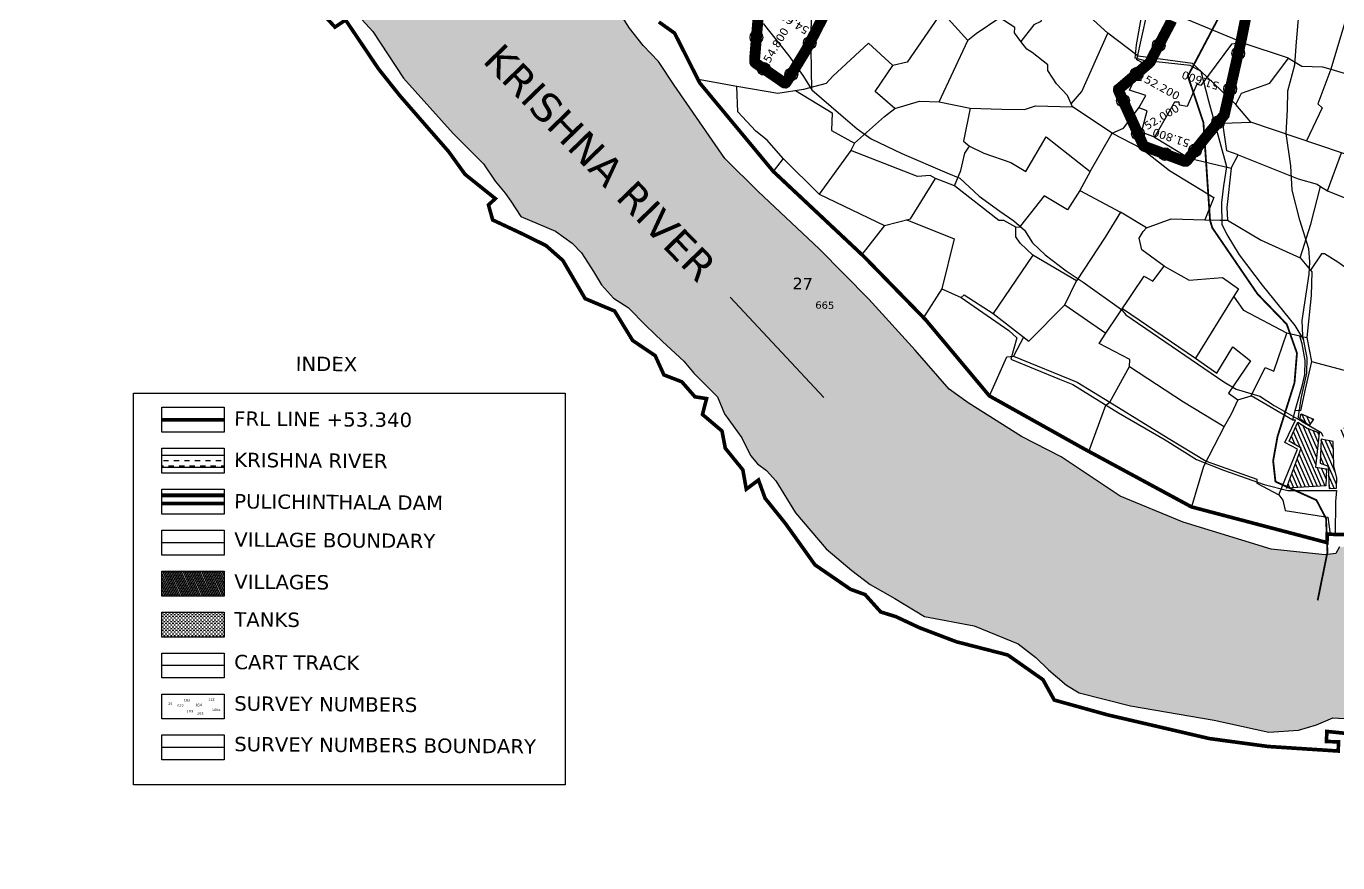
# Model space of a CAD drawing. Header units: inches. Extents: x 381014 to 397336, y 1838559 to 1849522.
# Drawn here: x 381031 to 384637, y 1838559 to 1840860 of the extents above; entities that cross this region are included whole.
import ezdxf

# ---------------------------------------------------------------- set-up
doc = ezdxf.new("R2010")
doc.units = ezdxf.units.IN
doc.header["$MEASUREMENT"] = 0
doc.header["$PDMODE"] = 32
doc.header["$PDSIZE"] = 35
for name, color, linetype in [('BND', 6, 'Continuous'), ('FRL', 3, 'Continuous'), ('points', 161, 'Continuous'), ('ROAD', 1, 'Continuous'), ('ROADS', 50, 'Continuous'), ('SY.AREA', 7, 'Continuous'), ('TEXT', 7, 'Continuous'), ('VILLAGE AREA', 1, 'Continuous')]:
    doc.layers.add(name, color=color, linetype=linetype)
doc.styles.get("Standard").update_dxf_attribs({"font": 'verdana.ttf'})
doc.linetypes.add('FENCELINE2', pattern='A,0.25,-0.1,[132,ltypeshp.shx,S=0.1,R=0,X=-0.1,Y=0],-0.1,1', length=1.45)
doc.dimstyles.get("Standard").update_dxf_attribs({"dimtxt": 0.18, "dimasz": 0.18, "dimexe": 0.18, "dimexo": 0.0625, "dimgap": 0.09, "dimtad": 0, "dimtih": 1, "dimtoh": 1, "dimdec": 4, "dimzin": 0, "dimdsep": 46, "dimtxsty": 'Standard', "dimcen": 0.09, "dimadec": 0, "dimazin": 0, "dimtfac": 1, "dimtdec": 4, "dimtofl": 0, "dimtmove": 0, "dimatfit": 3, "dimfxl": 1, "dimtolj": 1, "dimtzin": 0, "dimarcsym": 0})

msp = doc.modelspace()

# ---------------------------------------------------------------- hatches: boundary and pattern name
h = msp.add_hatch()
h.set_pattern_fill('DASH', color=4, scale=500, angle=45)
h.paths.add_polyline_path([(388451, 1839456.8), (388566, 1839533.4), (388764.6, 1839627.8), (388764.6, 1840193.1), (388651.7, 1840153.5), (388550.7, 1840125.9), (388422.1, 1840107.6), (388315.5, 1840090.3), (388267, 1840070.6), (388208, 1840043.1), (388107, 1839952.7), (388030.7, 1839885.8), (387989.9, 1839894.9), (387961.6, 1839906.4), (387939.7, 1839905.1), (387902.5, 1839879.4), (387787.8, 1839816.4), (387772.7, 1839805.8)])
h.paths.add_polyline_path([(387490.6, 1839667.2), (387271.9, 1839588.7), (387053.1, 1839523), (386750.8, 1839429.1), (386619.7, 1839389.3), (386412.6, 1839330.1), (386257, 1839312.1), (386131, 1839313.4), (386061.6, 1839312.1), (385958.9, 1839324.9), (385856.2, 1839340.8), (385803.7, 1839365.4), (385776.7, 1839367), (385728.9, 1839370.2), (385666.9, 1839365.4), (385546.3, 1839361.8), (385530.7, 1839380.5), (385511.6, 1839382.9), (385489.3, 1839378.9), (385320.8, 1839396.6), (384973.2, 1839431.9), (384691.7, 1839436.7), (384639.6, 1839425.9), (384631, 1839409.7), (384606.9, 1839406.6), (384606.7, 1839405.5), (384454, 1839422.3), (384211.5, 1839496.4), (384038.2, 1839567.8), (383876.1, 1839675.9), (383766.9, 1839732.3), (383620.2, 1839824.7), (383568.5, 1839862.4), (383475, 1839969.7), (383347.6, 1840109.2), (383210.5, 1840248.2), (383043.3, 1840405.5), (382951.8, 1840496.9), (382812.5, 1840698), (382768.8, 1840763.5), (382727, 1840807.2), (382689.3, 1840854.8), (382659.4, 1840902.5), (382572.6, 1840983.4), (382548, 1841001.9), (382509.7, 1841020.4), (382473.9, 1841036.4), (382449.2, 1841043.8), (382414.7, 1841043.8), (382403.6, 1841038.9), (382366.8, 1841016.3), (382320.6, 1841019.6), (382299.9, 1841029), (382285.2, 1841034.9), (382270.3, 1841069.7), (382235.7, 1841140.3), (382233.2, 1841157.6), (382218.4, 1841206.9), (382218.4, 1841229.1), (382218.4, 1841269.7), (382214.7, 1841289.5), (382196.2, 1841365.1), (382194.9, 1841382.3), (382188.8, 1841418.1), (382181.4, 1841441.5), (382175.2, 1841463.7), (382167.8, 1841488.4), (382157.9, 1841508.1), (382132, 1841542.6), (382095.8, 1841609.8), (382067.6, 1841624.5), (382040.6, 1841631.8), (381989, 1841641.8), (381941.9, 1841666.8), (381925.2, 1841694.3), (381913.2, 1841728.9), (381885.7, 1841819.8), (381860.5, 1841928.9), (381859, 1841963), (381860.5, 1841992.3), (381882.1, 1842041.3), (381908.4, 1842121.8), (381915.6, 1842150.5), (381916.8, 1842172.1), (381908.4, 1842199.6), (381875.3, 1842269), (381865.7, 1842297.6), (381844.7, 1842335.7), (381821.8, 1842381.8), (381818, 1842437.1), (381812.2, 1842571.1), (381812.2, 1842645.5), (381818, 1842779.4), (381819.9, 1842857.6), (381835.1, 1842926.2), (381842.8, 1843075.5), (381837.1, 1843144.2), (381825.6, 1843199.4), (381797, 1843308.1), (381794.3, 1843356.2), (381785.9, 1843407.5), (381779.9, 1843469.5), (381770.4, 1843551.7), (381766.8, 1843698.6), (381759.4, 1843754.7), (381528.5, 1843776.8), (381324.9, 1843792.6), (381330.9, 1843655.6), (381348.5, 1843538.7), (381406.4, 1843204.5), (381427.2, 1843118), (381444.9, 1842896.9), (381490.1, 1842511), (381515.8, 1842328.4), (381541.3, 1842152.2), (381625.4, 1842051.3), (381644.8, 1841996.5), (381683.5, 1841927.1), (381698.1, 1841890), (381706.2, 1841848.1), (381706.2, 1841793.2), (381703, 1841666.6), (381725.6, 1841523.1), (381745, 1841410.2), (381762.7, 1841332.7), (381772.4, 1841274.7), (381783.7, 1841215), (381804.7, 1841158.5), (381885.8, 1841027.5), (381890.9, 1840970.9), (381904.1, 1840945.6), (381922.3, 1840918.3), (381944.6, 1840888.9), (381984.1, 1840845.4), (382067.9, 1840717.8), (382204.5, 1840565.2), (382288.3, 1840481.8), (382319.9, 1840433.9), (382347.5, 1840401.3), (382362.8, 1840378.9), (382390.3, 1840337.2), (382486.1, 1840296.4), (382532, 1840263.8), (382557.5, 1840237.4), (382590.7, 1840185.5), (382612.4, 1840149.3), (382645.5, 1840112.1), (382685.8, 1840086.3), (382734.4, 1840036.8), (382779.8, 1839993.4), (382838.8, 1839938.7), (382866.7, 1839905.7), (382931, 1839840.8), (382950.6, 1839794.4), (382998.2, 1839728.3), (383021.9, 1839679.8), (383041.6, 1839657), (383066.4, 1839638.5), (383092.2, 1839609.6), (383146, 1839521.8), (383230.4, 1839422.7), (383300.5, 1839363.2), (383351.5, 1839325.2), (383419, 1839286.7), (383500.2, 1839236.9), (383636.7, 1839211.5), (383757.6, 1839162.1), (383807, 1839124.3), (383841.7, 1839089.7), (383891.1, 1839047.7), (383925.8, 1839026.6), (384066.7, 1838990.9), (384297, 1838951.8), (384446.8, 1838919.1), (384529, 1838924.4), (384578.6, 1838939.1), (384622.9, 1838958.1), (384703.1, 1838953.9), (384975.7, 1838918.9), (385028.3, 1838895.6), (385074.9, 1838872.4), (385120.2, 1838851.1), (385227.6, 1838825.7), (385379, 1838824.7), (385407.7, 1838833.2), (385470.6, 1838854.5), (385533.5, 1838869.4), (385621.9, 1838867.3), (385756.2, 1838836.4), (385847.9, 1838816.2), (385948.9, 1838831.9), (386045.9, 1838831.9), (386102.4, 1838839.4), (386171.6, 1838852.2), (386230.2, 1838890.5), (386358.1, 1838899), (386408.2, 1838913.9), (386662.3, 1839013.8), (386777.9, 1839042.9), (386930.5, 1839097), (387043.9, 1839128.3), (387113, 1839133.7), (387166, 1839114.3), (387196.2, 1839098.1), (387250.2, 1839091.6), (387322.6, 1839089.5), (387561.1, 1839129.6), (387680.3, 1839140), (387815.1, 1839162.4), (387899.8, 1839178), (388210.9, 1839361.6), (388399.6, 1839422.5), (388451, 1839456.8), (387772.7, 1839805.8), (387706.8, 1839759.9)])
h.paths.add_polyline_path([(381544.4, 1844421.8), (381503.4, 1844633.7), (381417.8, 1844942.2), (381392.4, 1845025), (381249.5, 1845377.7), (381113, 1845632.5), (381031, 1845811.9), (381031, 1844657.9), (381122.3, 1844516.1), (381283.2, 1844222.8), (381319.4, 1843917.4), (381324.9, 1843792.6), (381528.5, 1843776.8), (381759.4, 1843754.7), (381753.7, 1843798.7), (381716.3, 1843823), (381667.3, 1843941.1), (381622.7, 1844089.8)])
h.paths.add_polyline_path([(382252.1, 1840763.1), (382906.7, 1840089.6), (382995.9, 1840176.3), (382341.3, 1840849.8)], flags=24)
h.paths.add_polyline_path([(383128.8, 1840129.2), (383201, 1840127.3), (383202.2, 1840176.3), (383130, 1840178.1)], flags=24)
h.paths.add_polyline_path([(383194.6, 1840078.3), (383257.4, 1840076.7), (383258.2, 1840107.8), (383195.4, 1840109.4)], flags=24)
h = msp.add_hatch()
h.set_pattern_fill('DASH', color=4, scale=115.50482)
h.set_pattern_definition([(0, (310776.762, 1485066.24), (14.4381025, 14.4381025), [14.4381025, -14.4381025])])
h.paths.add_polyline_path([(381404, 1839680.3), (381404, 1839647.4), (381574.9, 1839647.4), (381574.9, 1839680.3)])
h = msp.add_hatch()
h.set_pattern_fill('DASH', color=4, scale=38.501607)
h.set_pattern_definition([(0, (310776.762, 1485066.2405), (4.81270083, 4.81270083), [4.81270083, -4.81270083])])
h.paths.add_polyline_path([(381404, 1839248.9), (381404, 1839180.4), (381574.9, 1839180.4), (381574.9, 1839248.9)])
at = {"layer": 'VILLAGE AREA', "linetype": 'ByBlock'}
h = msp.add_hatch(dxfattribs=at)
h.set_pattern_fill('ANSI31', color=256, scale=3.195672, angle=68.5464)
h.set_pattern_definition([(113.54643, (357772.124, 1836958.266), (-9.301448, -4.0533506), [])])
h.paths.add_polyline_path([(384570.1, 1839779.4), (384536.3, 1839794.7), (384532.8, 1839780.9), (384557.7, 1839762.6)])
h.paths.add_polyline_path([(384585.6, 1839741.7), (384553, 1839754.5), (384526.9, 1839771.6), (384503.4, 1839719.1), (384535.8, 1839700), (384495.7, 1839589.8), (384604.1, 1839595.8), (384605.9, 1839642.6), (384575.6, 1839647.8)])
h.paths.add_polyline_path([(384624.3, 1839718.6), (384591.5, 1839724.5), (384588.6, 1839658.2), (384610.5, 1839650.7), (384612.8, 1839589.3), (384633, 1839590.1), (384634.3, 1839617.2), (384625.7, 1839651.5)])
h.paths.add_polyline_path([(384644.9, 1839759.8), (384647.3, 1839727.5), (384728.1, 1839695.7), (384738.9, 1839721.4)])
h.paths.add_polyline_path([(384789.7, 1839703.9), (384756.3, 1839716.8), (384747.1, 1839695.9), (384756.8, 1839680.5), (384758.2, 1839662.1), (384776.3, 1839652.1), (384773, 1839645.3), (384785.3, 1839607.1), (384786.4, 1839606.4)])
h.paths.add_polyline_path([(384781.7, 1839588.8), (384769.6, 1839612.5), (384696.6, 1839601.7), (384688.8, 1839542.5), (384771, 1839542.9)])
h = msp.add_hatch(dxfattribs=at)
h.set_pattern_fill('ANSI31', color=256, scale=34.168973, angle=68.5464)
h.set_pattern_definition([(113.5464313, (256521.2386, 1210257.129), (-3.91549369, -1.706279376), [])])
h.paths.add_polyline_path([(381574.9, 1839293.1), (381574.9, 1839361.6), (381404, 1839361.6), (381404, 1839293.1)])

# ---------------------------------------------------------------- linework, layer by layer
at = {"const_width": 0.285}
msp.add_lwpolyline([(381031, 1847637.1), (388764.6, 1847637.1), (388764.6, 1838559.6), (381031, 1838559.6)], close=True, dxfattribs=at)
at = {"color": 4}
for points in [[(381944.6, 1840888.9), (381984.1, 1840845.4), (382067.9, 1840717.8), (382204.5, 1840565.2), (382288.3, 1840481.8), (382319.9, 1840433.9), (382347.5, 1840401.3), (382362.8, 1840378.9), (382390.3, 1840337.2), (382486.1, 1840296.4), (382532, 1840263.8), (382557.5, 1840237.4), (382590.7, 1840185.5), (382612.4, 1840149.3), (382645.5, 1840112.1), (382685.8, 1840086.3), (382734.4, 1840036.8), (382779.8, 1839993.4), (382838.8, 1839938.7), (382866.7, 1839905.7), (382931, 1839840.8), (382950.6, 1839794.4), (382998.2, 1839728.3), (383021.9, 1839679.8), (383041.6, 1839657), (383066.4, 1839638.5), (383092.2, 1839609.6), (383146, 1839521.8), (383230.4, 1839422.7), (383300.5, 1839363.2), (383351.5, 1839325.2), (383419, 1839286.7), (383500.2, 1839236.9), (383636.7, 1839211.5), (383757.6, 1839162.1), (383807, 1839124.3), (383841.7, 1839089.7), (383891.1, 1839047.7), (383925.8, 1839026.6), (384066.7, 1838990.9), (384297, 1838951.8), (384446.8, 1838919.1), (384529, 1838924.4), (384578.6, 1838939.1), (384622.9, 1838958.1), (384703.1, 1838953.9)], [(384641, 1839428.5), (384631, 1839409.7), (384602.1, 1839406), (384454, 1839422.3), (384211.5, 1839496.4), (384038.2, 1839567.8), (383876.1, 1839675.9), (383766.9, 1839732.3), (383620.2, 1839824.7), (383568.5, 1839862.4), (383475, 1839969.7), (383347.6, 1840109.2), (383210.5, 1840248.2), (383043.3, 1840405.5), (382951.8, 1840496.9), (382812.5, 1840698), (382768.8, 1840763.5), (382727, 1840807.2), (382689.3, 1840854.8), (382659.4, 1840902.5)]]:
    msp.add_lwpolyline(points, dxfattribs=at)
at = {"color": 0}
for points in [[(381325.5, 1839851.1), (382513, 1839851.1), (382513, 1838773.5), (381325.5, 1838773.5)], [(381404, 1839812.4), (381574.9, 1839812.4), (381574.9, 1839743.8), (381404, 1839743.8)], [(381404, 1839699.7), (381574.9, 1839699.7), (381574.9, 1839631.2), (381404, 1839631.2)], [(381404, 1839587), (381574.9, 1839587), (381574.9, 1839518.5), (381404, 1839518.5)], [(381404, 1839474.3), (381574.9, 1839474.3), (381574.9, 1839405.8), (381404, 1839405.8)], [(381404, 1839361.6), (381574.9, 1839361.6), (381574.9, 1839293.1), (381404, 1839293.1)], [(381404, 1839248.9), (381574.9, 1839248.9), (381574.9, 1839180.4), (381404, 1839180.4)], [(381404, 1839136.3), (381574.9, 1839136.3), (381574.9, 1839067.7), (381404, 1839067.7)], [(381404, 1839023.6), (381574.9, 1839023.6), (381574.9, 1838955), (381404, 1838955)], [(381404, 1838910.9), (381574.9, 1838910.9), (381574.9, 1838842.4), (381404, 1838842.4)]]:
    msp.add_lwpolyline(points, close=True, dxfattribs=at)
at = {"color": 4, "const_width": 3.85}
for points in [[(381574.9, 1839680.3), (381404, 1839680.3)], [(381574.9, 1839647.4), (381404, 1839647.4)]]:
    msp.add_lwpolyline(points, dxfattribs=at)
at = {"color": 0, "linetype": 'FENCELINE2', "ltscale": 80, "const_width": 10.3}
for points in [[(381574.9, 1839570), (381404, 1839570)], [(381574.9, 1839547.8), (381404, 1839547.8)]]:
    msp.add_lwpolyline(points, dxfattribs=at)
at = {"layer": 'BND', "lineweight": 30}
for points, const_width in [([(384820, 1838899.3), (384606.5, 1838920.7), (384605.8, 1838892.9), (384638.6, 1838892.1), (384638, 1838866.8), (384445.3, 1838879.3), (384283.5, 1838901.1), (384003.7, 1838966.3), (383857.2, 1839007), (383826.3, 1839062.9), (383729.4, 1839131), (383587.9, 1839167.4), (383486.1, 1839206.2), (383421.9, 1839236.4), (383380.1, 1839249.3), (383337.1, 1839297.1), (383297.1, 1839311.6), (383199.3, 1839378.9), (383117.9, 1839492.9), (383062.2, 1839562.1), (383044.1, 1839612.3), (383010.6, 1839587), (383001, 1839640.3), (382952.8, 1839699.6), (382943.8, 1839747), (382890.1, 1839792.6), (382901.3, 1839836.1), (382869.4, 1839841.1), (382833.3, 1839882.4), (382784.1, 1839901.3), (382760.2, 1839954.1), (382698, 1839996.1), (382648.5, 1840077), (382567.6, 1840111), (382506.2, 1840216.1), (382460, 1840256.9), (382400.7, 1840286.5), (382313.3, 1840327.5), (382301.7, 1840369), (382320.7, 1840386.2), (382237.2, 1840453.1), (382192.3, 1840515.4), (382127.6, 1840589.5), (382057.2, 1840670.4), (381999.2, 1840743.4), (381908.9, 1840877.5), (381879.7, 1840858), (381847.8, 1840892.5)], 10), ([(381574.9, 1839440.1), (381404, 1839440.1)], 3.42)]:
    msp.add_lwpolyline(points, dxfattribs=dict(at, const_width=const_width))
msp.add_lwpolyline([(382770.2, 1840872.1, 10, 10, 0), (382813.5, 1840841.2, 10, 10, 0), (382882.6, 1840704.4, 10, 10, 0), (383084.5, 1840461.2, 10, 10, 0), (383333.3, 1840227.5, 10, 10, 0), (383503.9, 1840052.6, 10, 10, 0), (383678.8, 1839843.6, 10, 10, 0), (383938.2, 1839698.5, 10, 10, 0), (384234.5, 1839538.3, 10, 10, 0), (384607, 1839440.1, 10, 10, 0), (384607.6, 1839463.2, 10, 10, 0), (384965.6, 1839454.1, 10, 10, 0)], format="xyseb", dxfattribs=at)
at = {"layer": 'FRL', "color": 84}
for points, const_width in [([(384179.8, 1840876.2), (384176.9, 1840869.4), (384127.4, 1840775.5), (384123.4, 1840766.3), (384121.2, 1840762.3), (384119.3, 1840760.1), (384117.3, 1840758.3), (384037.4, 1840689.9), (384035.3, 1840688.4), (384034.1, 1840687.4), (384033.9, 1840686), (384033.9, 1840684.8), (384033.9, 1840683.8), (384034.5, 1840682.1), (384099.8, 1840537.7), (384100.5, 1840535.7), (384101.3, 1840533.6), (384102.3, 1840531.9), (384103.2, 1840531.1), (384105.5, 1840529.7), (384214.3, 1840489.2), (384217.2, 1840489), (384219.6, 1840489), (384222, 1840490.8), (384278.8, 1840561.5), (384324.7, 1840616.5), (384347.4, 1840716.3), (384371, 1840821), (384393.3, 1840932.3)], 30), ([(383044.3, 1840899.2), (383033.7, 1840772.7), (383033.6, 1840767.5), (383033.5, 1840764.7), (383033.5, 1840762.6), (383034.1, 1840761), (383038.2, 1840757.4), (383106.1, 1840710.6), (383109.5, 1840708.1), (383112.7, 1840705.9), (383115.7, 1840704.3), (383118.1, 1840704.1), (383119.2, 1840704.7), (383120.3, 1840706.2), (383122.1, 1840708.6), (383125.7, 1840714.1), (383175.6, 1840796), (383238.1, 1840917.7)], 30), ([(381574.9, 1839778.1), (381404, 1839778.1)], 10.3)]:
    msp.add_lwpolyline(points, dxfattribs=dict(at, const_width=const_width))
at = {"layer": 'FRL', "color": 82}
for points in [[(383238.1, 1840917.7), (383175.6, 1840796), (383125.7, 1840714.1), (383122.1, 1840708.6), (383120.3, 1840706.2), (383119.2, 1840704.7), (383118.1, 1840704.1), (383115.7, 1840704.3), (383112.7, 1840705.9), (383109.5, 1840708.1), (383106.1, 1840710.6), (383038.2, 1840757.4), (383034.1, 1840761), (383033.5, 1840762.6), (383033.5, 1840764.7), (383033.6, 1840767.5), (383033.7, 1840772.7), (383044.3, 1840899.2)], [(384393.3, 1840932.3), (384371, 1840821), (384347.4, 1840716.3), (384324.7, 1840616.5), (384278.8, 1840561.5), (384222, 1840490.8), (384219.6, 1840489), (384217.2, 1840489), (384214.3, 1840489.2), (384105.5, 1840529.7), (384103.2, 1840531.1), (384102.3, 1840531.9), (384101.3, 1840533.6), (384100.5, 1840535.7), (384099.8, 1840537.7), (384034.5, 1840682.1), (384033.9, 1840683.8), (384033.9, 1840684.8), (384033.9, 1840686), (384034.1, 1840687.4), (384035.3, 1840688.4), (384037.4, 1840689.9), (384117.3, 1840758.3), (384119.3, 1840760.1), (384121.2, 1840762.3), (384123.4, 1840766.3), (384127.4, 1840775.5), (384176.9, 1840869.4)]]:
    msp.add_lwpolyline(points, dxfattribs=at)
at = {"layer": 'points'}
for p in [(383038.5, 1840829.6), (383185, 1840814.3), (384144.4, 1840807.7), (384363, 1840785.5), (383059.3, 1840742.9), (383134.3, 1840728.2), (384084.3, 1840730.1), (384340.9, 1840688), (384046.3, 1840655.9), (384087.5, 1840564.8), (384307.6, 1840596), (384161.7, 1840508.7), (384244.3, 1840518.6)]:
    msp.add_point(p, dxfattribs=at)
at = {"layer": 'ROAD', "linetype": 'ByBlock'}
for points in [[(383190.3, 1840685.3), (383189.3, 1840796.9), (383190.4, 1841049.3)], [(384527.4, 1839779.7), (384536.2, 1839836.1), (384551.8, 1839906.1), (384552.4, 1839948.2), (384541.1, 1840009), (384538.6, 1840050.7), (384558.3, 1840178.5), (384560.1, 1840212.7), (384557.5, 1840247.9), (384532.7, 1840326.8), (384511.5, 1840409.2), (384507.7, 1840476.1), (384494.6, 1840565.7), (384498.7, 1840630), (384499.5, 1840682.4), (384518.7, 1840754.4), (384523.3, 1840817.2), (384536, 1840966.5)], [(384543.1, 1839998.1), (384519.6, 1840037.3), (384429.8, 1840148.1), (384366.8, 1840231.2), (384332.7, 1840287.5), (384318.6, 1840313.9), (384317.5, 1840375.5), (384323, 1840421.3), (384332.1, 1840473.9), (384282, 1840654.6), (384261.5, 1840735.7), (384230.6, 1840752.1), (384103.4, 1840765.8), (384080.1, 1840772.4), (384083.7, 1840809.6), (384103.8, 1840921.6)], [(383057.2, 1840868.3), (383127.4, 1840778.5), (383166.4, 1840725.2), (383190.3, 1840685.3), (383270.1, 1840616.9), (383315.4, 1840578.4), (383353.6, 1840550.6), (383438.5, 1840510.3), (383562, 1840457.2), (383597.8, 1840442.3), (383650.4, 1840393.2), (383707.6, 1840351.4), (383745.8, 1840325), (383775.1, 1840299.7), (383797.4, 1840264.8), (383832.4, 1840231.8), (383890.3, 1840187.8), (383936.6, 1840156.7), (384042.5, 1840080.9), (384054.3, 1840066.5), (384323.9, 1839882.7), (384357.8, 1839862.5), (384422.3, 1839842.9), (384462, 1839817.3), (384538.9, 1839773.1), (384591.2, 1839742.6), (384595.4, 1839732.8)], [(383601, 1840113.9), (383732.5, 1840023.2), (383754.3, 1840003.4), (383738.3, 1839944.8), (383871.3, 1839889.7), (383908.5, 1839875.1), (384034.3, 1839797.3), (384162, 1839723), (384248, 1839668.5), (384322.5, 1839638.9), (384433.9, 1839599.5), (384499.1, 1839583.4), (384633.5, 1839583.6), (384630.3, 1839553), (384629.8, 1839462.7)]]:
    msp.add_lwpolyline(points, dxfattribs=at)
at = {"layer": 'ROAD'}
msp.add_lwpolyline([(381574.9, 1839102), (381404, 1839102)], dxfattribs=at)
at = {"layer": 'ROAD', "color": 0}
msp.add_lwpolyline([(381574.9, 1838876.6), (381404, 1838876.6)], dxfattribs=at)
at = {"layer": 'ROADS', "color": 40, "const_width": 5}
msp.add_lwpolyline([(384482.1, 1841892.6), (384509.3, 1841830.6), (384444.2, 1841718.3), (384437.6, 1841694.9), (384368.2, 1841336.3), (384369.4, 1841130.1), (384338.2, 1840968.5), (384319.4, 1840903.3), (384224.5, 1840723.3), (384267.3, 1840595.7), (384285.5, 1840326.7), (384291.8, 1840305.8), (384416.4, 1840123.4), (384496.4, 1840040.7), (384524.5, 1839961.2), (384517.7, 1839879.5), (384471, 1839731.6), (384459, 1839665.1), (384465.4, 1839607.8), (384578, 1839557), (384604.5, 1839506.4), (384608.3, 1839413.7), (384581.4, 1839281.3)], dxfattribs=at)
at = {"layer": 'SY.AREA', "linetype": 'ByBlock'}
for points in [[(384047.6, 1841501.6), (383993.5, 1841435.6), (383879.1, 1841300.2), (383799.6, 1841200), (383736.3, 1841137.4), (383532.6, 1840915.6), (383548.2, 1840900.4), (383452.4, 1840761.7), (383413.3, 1840752.5), (383346.3, 1840813.4), (383248.4, 1840722.9), (383229.7, 1840702.8), (383167.5, 1840686.6), (383097, 1840675.7), (382985, 1840694.6), (382877.8, 1840714)], [(384532.9, 1840223.1), (384562.3, 1840315.8), (384589.5, 1840419.3), (384608.8, 1840408), (384647.1, 1840512.2), (384397.8, 1840596.6), (384356.9, 1840645.5), (384276, 1840722.3), (384237.7, 1840757.4), (384087.9, 1840777.9), (384004.7, 1840841.4), (383914.5, 1840922.8), (383824.4, 1840892.4), (383820.3, 1840873), (383801.2, 1840864), (383765.2, 1840818.5), (383748.3, 1840842.1), (383748.7, 1840856.6), (383708, 1840883.8), (383642.2, 1840839.7), (383619.2, 1840821.5), (383548.2, 1840900.4)], [(384016.3, 1840566.1), (384047.3, 1840580.1), (384089.4, 1840635.7), (384109.4, 1840669.5), (384064.3, 1840684.2), (384077, 1840711.8), (384096.1, 1840711.3), (384097.4, 1840761.6), (384084, 1840767.5), (384111.9, 1840892.9), (384122.4, 1840919.7)], [(384393.7, 1840888.5), (384359.4, 1840822.3), (384122.4, 1840919.7)], [(384852.6, 1840679.2), (384867, 1840804.5), (384657.9, 1840876.8), (384617.7, 1840742.2), (384708.9, 1840714.7)], [(383903.6, 1840646.6), (383932.9, 1840680.7), (384004.7, 1840841.4)], [(383418.7, 1840634.2), (383486.3, 1840654), (383540.6, 1840652.6), (383619.2, 1840821.5)], [(383540.6, 1840652.6), (383625.8, 1840634.8), (383712.8, 1840632.6), (383775.1, 1840631), (383805.7, 1840641.4), (383907.1, 1840638.8), (383893.5, 1840669.5), (383863.2, 1840702.2), (383839.3, 1840738.7), (383839.7, 1840753.8), (383796.6, 1840787.7), (383781.7, 1840797.6), (383765.2, 1840818.5)], [(384359.4, 1840822.3), (384359.1, 1840812.7), (384344.8, 1840810.7), (384260.4, 1840697.1), (384249.3, 1840700.6), (384223, 1840639.3), (384201.6, 1840643.1), (384200.2, 1840651.1), (384187.4, 1840651.4), (384133, 1840555.4), (384097.4, 1840569.1), (384112.5, 1840627.8), (384089.4, 1840635.7)], [(384500.8, 1840772.2), (384376.4, 1840813.6), (384359.1, 1840812.7)], [(384356.9, 1840645.5), (384372.1, 1840676.1), (384449.5, 1840703.7), (384500.8, 1840772.2), (384537.8, 1840750.5), (384594.5, 1840749), (384617.7, 1840742.2)], [(383308, 1840538.5), (383390.2, 1840611.7), (383418.7, 1840634.2), (383364.8, 1840681), (383413.3, 1840752.5)], [(384617.7, 1840742.2), (384581.8, 1840647.3), (384594, 1840636.2), (384550.6, 1840544.9)], [(383111.6, 1840497), (383067.8, 1840546.8), (383036.5, 1840571.5), (382987, 1840625), (382985, 1840694.6)], [(383146, 1840683.3), (383246.2, 1840622), (383245, 1840573.5), (383308, 1840538.5), (383298.1, 1840518.4), (383210.7, 1840398), (383111.6, 1840497), (383084.5, 1840461.2)], [(383625.8, 1840634.8), (383607.5, 1840544.5), (383624, 1840530.8)], [(383955.6, 1840460.8), (384016.3, 1840566.1), (383907.1, 1840638.8)], [(384133, 1840555.4), (384228.2, 1840497.2), (384343.4, 1840469.5), (384362.7, 1840506.5), (384331.8, 1840517.7), (384321, 1840593.8), (384397.8, 1840596.6)], [(383582.7, 1840421.6), (383600.5, 1840463.2), (383611.1, 1840511.6), (383624, 1840530.8), (383663.4, 1840511), (383737.6, 1840485.1), (383779.1, 1840460.9), (383835.3, 1840555.9), (383955.6, 1840460.8), (383927.4, 1840408.5), (383894.1, 1840355.7), (383829.7, 1840393.6), (383764.4, 1840311.8), (383764.3, 1840307), (383752, 1840307.4)], [(384016.3, 1840566.1), (384096, 1840524.9), (384174, 1840463.7), (384296.1, 1840388.9), (384271.5, 1840328.3)], [(383210.7, 1840398), (383390.3, 1840312.5), (383461.9, 1840330.3), (383530.8, 1840441.7), (383515.8, 1840449.4), (383481.6, 1840446.6), (383298.1, 1840518.4)], [(384608.8, 1840408), (384799.5, 1840330.7), (384827.3, 1840309.2), (384928.2, 1840273.2), (384958.8, 1840356.6), (384828.8, 1840389.4), (384845.8, 1840441.2), (384697.8, 1840495.3), (384647.1, 1840512.2)], [(384362.7, 1840506.5), (384441, 1840475), (384528.2, 1840440.5), (384579.8, 1840425.6), (384589.5, 1840419.3)], [(383798, 1840230.7), (383763.2, 1840263.5), (383751.3, 1840281.3), (383752, 1840307.4), (383719, 1840326), (383705.2, 1840326.4), (383582.7, 1840421.6), (383530.8, 1840441.7)], [(384343.4, 1840469.5), (384331.3, 1840361.5), (384333.2, 1840326.7)], [(383927.4, 1840408.5), (384039.2, 1840349.1), (383997.5, 1840279.8), (383918.2, 1840160.2)], [(383886, 1840093.6), (383999.1, 1840016), (384104.1, 1840172.9), (384128.4, 1840159.3), (384159.3, 1840200.6), (384097.9, 1840245.6), (384090.7, 1840277), (384102.1, 1840295.6), (384111.1, 1840306.3), (384039.2, 1840349.1)], [(384111.1, 1840306.3), (384178.5, 1840330.7), (384271.5, 1840328.3), (384312.1, 1840327.3), (384333.2, 1840326.7), (384426.2, 1840272.1), (384532.9, 1840223.1), (384565.3, 1840184.6), (384563.7, 1840119.3), (384551.3, 1840003.9), (384564.1, 1839938.3), (384547, 1839862.5), (384534.5, 1839802.9), (384519.3, 1839803.3), (384540, 1839873.9), (384545.8, 1839902.8), (384546.8, 1839941.2), (384538.5, 1839987.1), (384532.5, 1840008), (384551.3, 1840003.9)], [(383390.3, 1840312.5), (383328.3, 1840232.1)], [(383452.1, 1840327.9), (383582.5, 1840275.7), (383548.6, 1840138.4), (383497.3, 1840059.3)], [(383548.6, 1840138.4), (383601, 1840113.9), (383609.2, 1840121.6), (383689.3, 1840070.3), (383787.6, 1839993.8), (383886, 1840093.6), (383918.2, 1840160.2), (383798, 1840230.7), (383689.3, 1840070.3)], [(384717.9, 1839951.4), (384749.9, 1840035.7), (384771.1, 1840070), (384752.3, 1840103.5), (384763, 1840125), (384713.6, 1840155.3), (384671.6, 1840186.8), (384636.6, 1840211.6), (384600.1, 1840234.3), (384592.2, 1840234.5), (384561.3, 1840189.4)], [(384159.3, 1840200.6), (384228.5, 1840161.7), (384319.6, 1840169.5), (384363.9, 1840137.9), (384350.7, 1840117.8)], [(384532.5, 1840008), (384496.3, 1840016.2), (384378.1, 1840078.7), (384350.7, 1840117.8), (384245.4, 1839947.1), (384304, 1839906.5), (384347.9, 1839978.6), (384397.1, 1839939.7), (384336.6, 1839851.5), (384361.6, 1839832.7), (384398.9, 1839843.4), (384437.2, 1839921.5), (384460.9, 1839911.5), (384496.3, 1840016.2)], [(384044.5, 1840083.8), (384245.4, 1839947.1)], [(383772.8, 1840005.3), (383744.9, 1839952.9), (383920.3, 1839881.7), (384010.4, 1839826.5), (384170.6, 1839727.4), (384274.9, 1839663.8), (384414.1, 1839614.1), (384413.8, 1839603.2), (384474.7, 1839571.2), (384486, 1839557.1), (384492.5, 1839528.7), (384609, 1839509.8), (384615.8, 1839463)], [(384064.5, 1839924.5), (384065, 1839943.4), (383981.1, 1839987.6), (383999.1, 1840016)], [(383678.8, 1839843.6), (383726.7, 1839951.3), (383744.9, 1839952.9)], [(384564.1, 1839938.3), (384699.4, 1839902.6)], [(383951.9, 1839691.1), (383998.7, 1839818.4), (384010.4, 1839826.5), (384064.5, 1839924.5), (384212.4, 1839827.2), (384324.7, 1839759.1)], [(384361.6, 1839832.7), (384343.7, 1839793.4), (384324.7, 1839759.1), (384267.5, 1839649.8), (384234.5, 1839538.3)], [(384513.5, 1839776.6), (384398.9, 1839843.4)], [(384474.7, 1839571.2), (384526.3, 1839697.5), (384491.1, 1839715.8), (384520.8, 1839776.4), (384513.5, 1839776.6), (384519.3, 1839803.3)]]:
    msp.add_lwpolyline(points, dxfattribs=at)
at = {"layer": 'VILLAGE AREA', "linetype": 'ByBlock'}
for points in [[(384557.7, 1839762.6), (384532.8, 1839780.9), (384536.3, 1839794.7), (384570.1, 1839779.4)], [(384495.7, 1839589.8), (384535.8, 1839700), (384503.4, 1839719.1), (384526.9, 1839771.6), (384553, 1839754.5), (384585.6, 1839741.7), (384575.6, 1839647.8), (384605.9, 1839642.6), (384604.1, 1839595.8), (384495.7, 1839589.8)], [(384591.5, 1839724.5), (384588.6, 1839658.2), (384610.5, 1839650.7), (384612.8, 1839589.3), (384633, 1839590.1), (384634.3, 1839617.2), (384625.7, 1839651.5), (384624.3, 1839718.6)]]:
    msp.add_lwpolyline(points, close=True, dxfattribs=at)

# ---------------------------------------------------------------- texts
at = {"layer": 'points', "color": 1}
for s, rotation, p in [('54.600', 147.6141, (383185.4, 1840854.7)), ('54.800', 59.4413, (383074.6, 1840757.2)), ('51.600', 161.6641, (384312.5, 1840705)), ('52.200', 330.8713, (384102.4, 1840707.7)), ('52.000', 31.0301, (384112.7, 1840574.4)), ('51.800', 161.6641, (384232, 1840547.3))]:
    msp.add_text(s, height=22, rotation=rotation, dxfattribs=at).set_placement(p)
at = {"layer": 'TEXT', "color": 4}
for s, height, rotation, p in [('KRISHNA RIVER', 80, 314.1855, (382282.5, 1840763.7)), ('27', 31.96, 358.5464, (383137.2, 1840137.1)), ('665', 19.97, 358.5464, (383200, 1840083.8))]:
    msp.add_text(s, height=height, rotation=rotation, dxfattribs=at).set_placement(p)
at = {"layer": 'TEXT', "color": 0}
for s, height, p in [('INDEX', 39.47, (381771.4, 1839912.5)), ('FRL LINE +53.340', 39.472, (381602.6, 1839761.8)), ('KRISHNA RIVER', 39.472, (381602.6, 1839648)), ('PULICHINTHALA DAM', 39.472, (381602.6, 1839534.2)), ('VILLAGE BOUNDARY', 39.472, (381602.6, 1839429.1)), ('VILLAGES', 39.47, (381602.6, 1839313.1)), ('TANKS', 39.47, (381602.6, 1839209.4)), ('CART TRACK', 39.47, (381602.6, 1839092)), ('SURVEY NUMBERS', 39.472, (381602.6, 1838978.1)), ('SURVEY NUMBERS BOUNDARY', 39.472, (381602.6, 1838866.4))]:
    msp.add_text(s, height=height, rotation=359.5381, dxfattribs=at).set_placement(p)
at = {"layer": 'TEXT'}
for s, p in [('25', (381421, 1838993.2)), ('183', (381464.1, 1839003.2)), ('854', (381496.9, 1838989.9)), ('112', (381531.3, 1839005.3)), ('577', (381446.7, 1838987.6)), ('183', (381472.3, 1838972.7)), ('203', (381500.8, 1838966.8)), ('1004', (381541.4, 1838976.6))]:
    msp.add_text(s, height=6.69, rotation=1.2022, dxfattribs=at).set_placement(p)

# ---------------------------------------------------------------- leaders
at = {"color": 4}
msp.add_leader([(383223.3, 1839839.6), (382966.6, 1840115.1)], dimstyle='Standard', override={"dimasz": 100}, dxfattribs=at)

doc.saveas('drawing.dxf')
